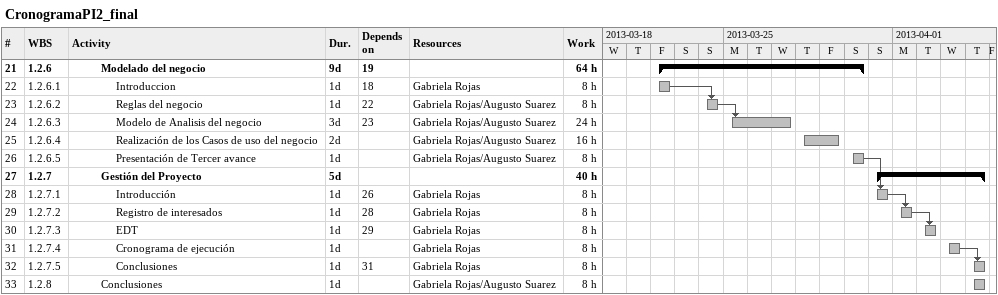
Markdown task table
CronogramaPI2_final

| ID | WBS | Task | Duration | Start | Finish | Predecessors | Resources | Work (h) |
|---|---|---|---|---|---|---|---|---|
| 21 | 1.2.6 | **Modelado del negocio** | 9d | 2013-03-22 | 2013-03-30 | 19 |  | 64 |
| 22 | 1.2.6.1 | Introduccion | 1d | 2013-03-22 | 2013-03-22 | 18 | Gabriela Rojas | 8 |
| 23 | 1.2.6.2 | Reglas del negocio | 1d | 2013-03-24 | 2013-03-24 | 22 | Gabriela Rojas/Augusto Suarez | 8 |
| 24 | 1.2.6.3 | Modelo de Analisis del negocio | 3d | 2013-03-25 | 2013-03-27 | 23 | Gabriela Rojas/Augusto Suarez | 24 |
| 25 | 1.2.6.4 | Realización de los Casos de uso del negocio | 2d | 2013-03-28 | 2013-03-29 |  | Gabriela Rojas/Augusto Suarez | 16 |
| 26 | 1.2.6.5 | Presentación de Tercer avance | 1d | 2013-03-30 | 2013-03-30 |  | Gabriela Rojas/Augusto Suarez | 8 |
| 27 | 1.2.7 | **Gestión del Proyecto** | 5d | 2013-03-31 | 2013-04-04 |  |  | 40 |
| 28 | 1.2.7.1 | Introducción | 1d | 2013-03-31 | 2013-03-31 | 26 | Gabriela Rojas | 8 |
| 29 | 1.2.7.2 | Registro de interesados | 1d | 2013-04-01 | 2013-04-01 | 28 | Gabriela Rojas | 8 |
| 30 | 1.2.7.3 | EDT | 1d | 2013-04-02 | 2013-04-02 | 29 | Gabriela Rojas | 8 |
| 31 | 1.2.7.4 | Cronograma de ejecución | 1d | 2013-04-03 | 2013-04-03 |  | Gabriela Rojas | 8 |
| 32 | 1.2.7.5 | Conclusiones | 1d | 2013-04-04 | 2013-04-04 | 31 | Gabriela Rojas | 8 |
| 33 | 1.2.8 | Conclusiones | 1d | 2013-04-04 | 2013-04-04 |  | Gabriela Rojas/Augusto Suarez | 8 |
